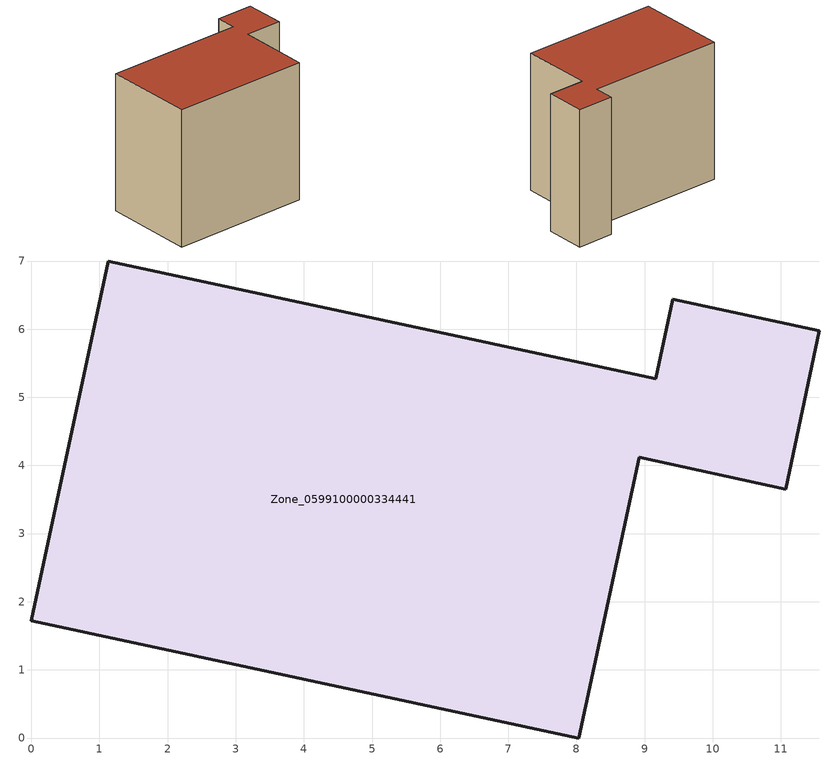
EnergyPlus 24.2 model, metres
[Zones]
Zone_0599100000334441
 floor ground (C_G): 9.16,5.27 9.41,6.44 11.56,5.97 11.07,3.65 8.92,4.12 8.03,0 0,1.72 1.13,7 z0
 wall outside (C_F): 1.13,7 0,1.72 8.03,0 8.92,4.12 11.07,3.65 11.56,5.97 9.41,6.44 9.16,5.27 1.13,7 z0:8.24
 roof outside (C_R): 9.16,5.27 1.13,7 0,1.72 8.03,0 8.92,4.12 11.07,3.65 11.56,5.97 9.41,6.44 z8.24
[BUILDING]
Pand.0599100000334441: North Axis=0; Terrain=City; Loads Convergence Tolerance Value=0.04; Temperature Convergence Tolerance Value=0.4; Solar Distribution=FullExterior; Maximum Number of Warmup Days=25; Minimum Number of Warmup Days=1
[Site:Location]
Rotterdam.The.Hague.AP_ZH_NLD Design_Conditions: Latitude=51.96; Longitude=4.45; Time Zone=1; Elevation=-4.5
[SITE:GROUNDTEMPERATURE:BUILDINGSURFACE]
18, 18, 18, 18, 18, 18, 18, 18, 18, 18, 18, 18
[MATERIAL] Thermal Absorptance=0.9; Solar Absorptance=0.7; Visible Absorptance=0.7
Name | Roughness | Thickness | Conductivity | Density | Specific Heat
G.TI.1975-1991 | MediumSmooth | 0.15 | 0.288461 | 540 | 1210
F.TI.1975-1991 | Rough | 0.3 | 0.230769 | 1920 | 840
R.TI.1975-1991 | MediumRough | 0.2 | 0.153846 | 1500 | 1000
[CONSTRUCTION]
C_G: G.TI.1975-1991
C_F: F.TI.1975-1991
C_R: R.TI.1975-1991
[ZONE]
Zone_0599100000334441: Type=1; Multiplier=1; Ceiling Height=Autocalculate; Volume=Autocalculate; Floor Area=autocalculate; Part of Total Floor Area=Yes
[ZONEINFILTRATION:DESIGNFLOWRATE]
Infil_Zone_0599100000334441: Zone or ZoneList or Space or SpaceList=Zone_0599100000334441; Schedule=AlwaysOn; Design Flow Rate Calculation Method=Flow/Area; Flow Rate per Floor Area=0.003; Constant Term Coefficient=1; Temperature Term Coefficient=0; Velocity Term Coefficient=0; Velocity Squared Term Coefficient=0
[HVACTEMPLATE:ZONE:IDEALLOADSAIRSYSTEM]
Zone_0599100000334441: Maximum Heating Supply Air Temperature=50; Minimum Cooling Supply Air Temperature=13; Maximum Heating Supply Air Humidity Ratio=0.0156; Minimum Cooling Supply Air Humidity Ratio=0.0077; Heating Limit=NoLimit; Cooling Limit=NoLimit; Dehumidification Control Type=ConstantSensibleHeatRatio; Cooling Sensible Heat Ratio=0.7; Dehumidification Setpoint=60; Humidification Control Type=None; Humidification Setpoint=30; Outdoor Air Method=None; Outdoor Air Flow Rate per Person=0.00944; Outdoor Air Flow Rate per Zone Floor Area=0; Outdoor Air Flow Rate per Zone=0; Demand Controlled Ventilation Type=None; Outdoor Air Economizer Type=NoEconomizer; Heat Recovery Type=None; Sensible Heat Recovery Effectiveness=0.7; Latent Heat Recovery Effectiveness=0.65
[ZONECONTROL:THERMOSTAT]
ThermostatControl_Zone_0599100000334441: Zone or ZoneList=Zone_0599100000334441; Control Type Schedule=DualSetpointControlType; Control 1=Thermostat_Zone_0599100000334441; Temperature Difference Between Cutout And Setpoint=0
[THERMOSTATSETPOINT:DUALSETPOINT]
Thermostat_Zone_0599100000334441: Heating Setpoint Temperature Schedule=HeatingSetpoint_Zone_0599100000334441; Cooling Setpoint Temperature Schedule=CoolingSetpoint_Zone_0599100000334441
[SCHEDULE:COMPACT]
HeatingSetpoint_Zone_0599100000334441: Through: 12/31, For: AllDays, Until: 24:00, 21
CoolingSetpoint_Zone_0599100000334441: Through: 12/31, For: AllDays, Until: 24:00, 24
DualSetpointControlType: Through: 12/31, For: AllDays, Until: 24:00, 4
AlwaysOn: Through: 12/31, For: AllDays, Until: 24:00, 1
